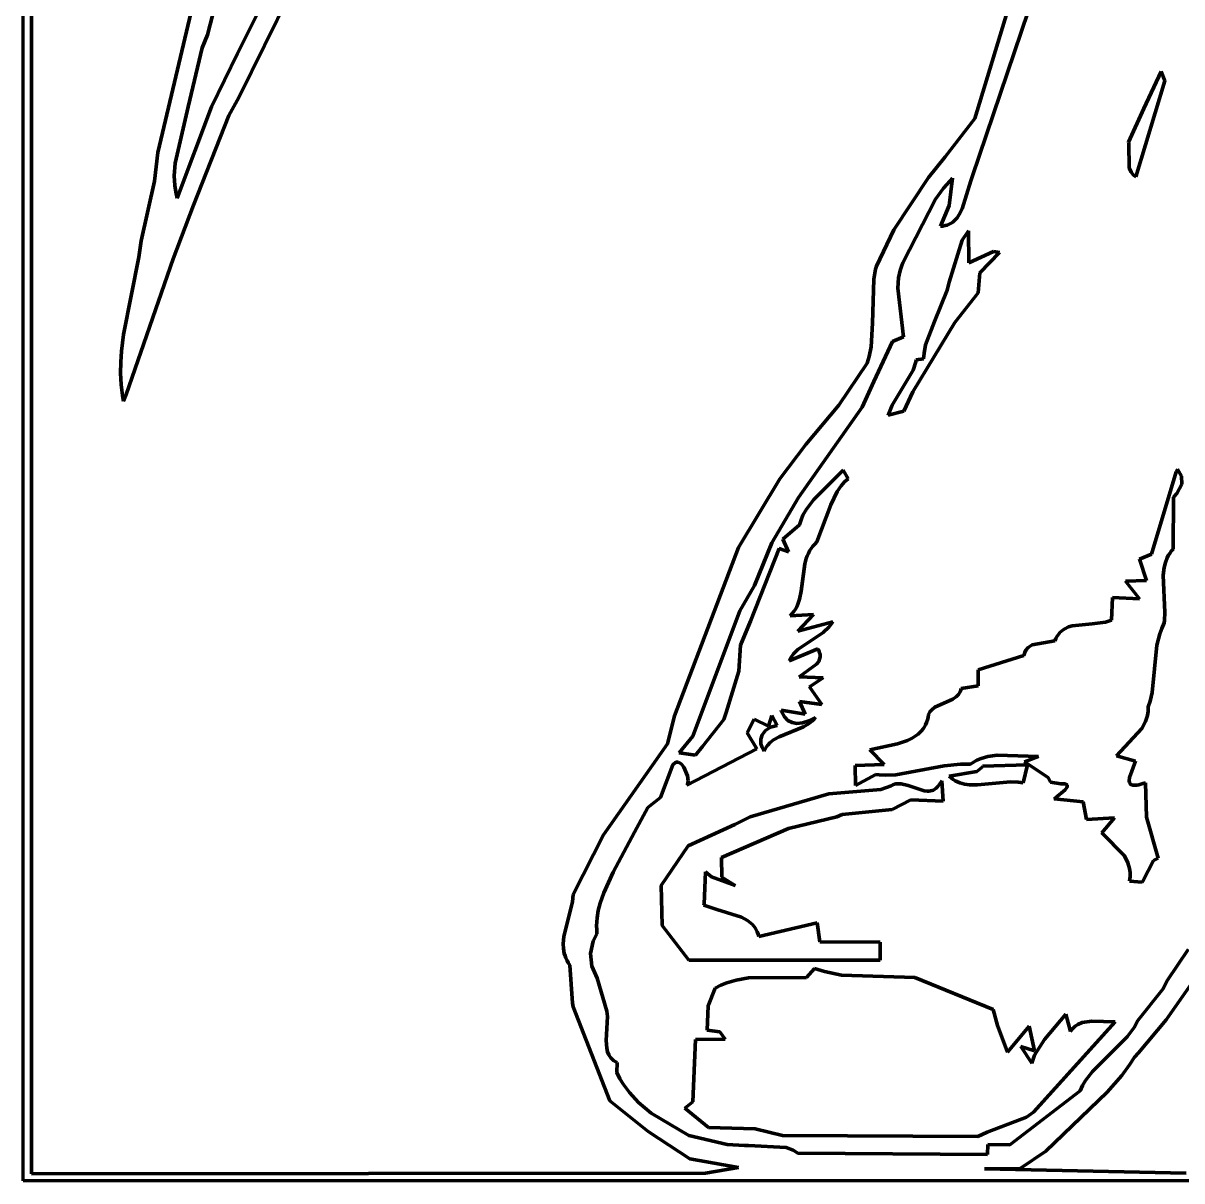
# Model space of a CAD drawing. Header units: millimetres. Extents: x 0 to 7.9, y 0 to 11.
# Drawn here: x 0 to 2.076, y 0 to 2.075 of the extents above; entities that cross this region are included whole.
import ezdxf

# ---------------------------------------------------------------- set-up
doc = ezdxf.new("R2010")
doc.units = ezdxf.units.MM
doc.layers.add('color#020202ff', color=7, linetype='CONTINUOUS', lineweight=100)
doc.layers.add('color#ffffffff', color=7, linetype='CONTINUOUS', lineweight=100)

msp = doc.modelspace()

# ---------------------------------------------------------------- linework, layer by layer
at = {"layer": 'color#020202ff'}
for p, q in [((0, 0), (0, 11.0278)), ((0.0134, 11.0278), (0.0151, 0.0128)), ((0.3843, 2.0208), (0.4943, 2.2437)), ((0.3708, 2.2148), (0.3303, 2.0543)), ((0.241, 1.8436), (0.319, 2.1705)), ((0.5015, 2.1757), (0.3863, 1.9422)), ((1.7049, 1.9042), (1.7762, 2.1386)), ((1.8015, 2.0979), (1.7004, 1.7996)), ((0.3303, 2.0543), (0.3205, 2.0313)), ((0.3205, 2.0313), (0.2954, 1.9255)), ((0.3372, 1.9251), (0.3843, 2.0208)), ((2.0081, 1.9226), (2.0389, 1.9886)), ((2.0389, 1.9886), (2.0454, 1.9719)), ((2.0454, 1.9719), (1.9936, 1.8001)), ((0.3863, 1.9422), (0.3682, 1.91)), ((0.2954, 1.9255), (0.2723, 1.8243)), ((0.2761, 1.7618), (0.3372, 1.9251)), ((0.3682, 1.91), (0.3052, 1.7489)), ((1.9806, 1.8619), (2.0081, 1.9226)), ((1.6521, 1.8358), (1.7049, 1.9042)), ((1.9808, 1.8598), (1.9806, 1.8619)), ((1.9815, 1.8161), (1.9808, 1.8598)), ((0.2351, 1.792), (0.241, 1.8436)), ((1.622, 1.7984), (1.6521, 1.8358)), ((0.2723, 1.8243), (0.2708, 1.8016)), ((1.9851, 1.8082), (1.9815, 1.8161)), ((1.9896, 1.8031), (1.9851, 1.8082)), ((0.2112, 1.6854), (0.2351, 1.792)), ((0.2708, 1.8016), (0.2717, 1.7845)), ((1.56, 1.7049), (1.622, 1.7984)), ((1.6609, 1.7929), (1.6487, 1.7793)), ((1.6591, 1.7486), (1.6653, 1.7973)), ((1.6653, 1.7973), (1.6609, 1.7929)), ((1.6977, 1.7929), (1.6824, 1.7426)), ((1.7004, 1.7996), (1.6977, 1.7929)), ((1.9936, 1.8001), (1.9896, 1.8031)), ((0.2717, 1.7845), (0.2734, 1.7732)), ((0.2734, 1.7732), (0.2761, 1.7618)), ((1.6487, 1.7793), (1.6344, 1.7597)), ((0.3052, 1.7489), (0.2685, 1.6528)), ((1.6344, 1.7597), (1.5763, 1.6454)), ((1.6435, 1.7114), (1.6591, 1.7486)), ((1.6732, 1.7261), (1.6683, 1.7208)), ((1.6773, 1.7322), (1.6732, 1.7261)), ((1.6824, 1.7426), (1.6773, 1.7322)), ((1.5287, 1.6399), (1.56, 1.7049)), ((1.6479, 1.7117), (1.6435, 1.7114)), ((1.652, 1.7124), (1.6479, 1.7117)), ((1.6558, 1.7135), (1.652, 1.7124)), ((1.6593, 1.7149), (1.6558, 1.7135)), ((1.6625, 1.7166), (1.6593, 1.7149)), ((1.6655, 1.7186), (1.6625, 1.7166)), ((1.6683, 1.7208), (1.6655, 1.7186)), ((1.6822, 1.6862), (1.6939, 1.7033)), ((1.6939, 1.7033), (1.6946, 1.6459)), ((0.207, 1.6558), (0.2112, 1.6854)), ((1.6591, 1.6113), (1.6822, 1.6862)), ((1.6946, 1.6459), (1.7384, 1.6658)), ((1.7491, 1.6643), (1.7138, 1.628)), ((1.7384, 1.6658), (1.7491, 1.6643)), ((0.1799, 1.5171), (0.207, 1.6558)), ((0.2685, 1.6528), (0.1845, 1.4097)), ((1.5744, 1.641), (1.5713, 1.6321)), ((1.5763, 1.6454), (1.5744, 1.641)), ((1.5239, 1.6162), (1.5272, 1.6341)), ((1.5272, 1.6341), (1.5287, 1.6399)), ((1.5713, 1.6321), (1.5683, 1.6186)), ((1.7138, 1.628), (1.7109, 1.5922)), ((1.5219, 1.5375), (1.5239, 1.6162)), ((1.5683, 1.6186), (1.5669, 1.6004)), ((1.5669, 1.6004), (1.5774, 1.5131)), ((1.6558, 1.5965), (1.6591, 1.6113)), ((1.6328, 1.5406), (1.6558, 1.5965)), ((1.7109, 1.5922), (1.669, 1.5389)), ((1.5193, 1.4954), (1.5219, 1.5375)), ((1.669, 1.5389), (1.5943, 1.4143)), ((1.617, 1.4984), (1.6328, 1.5406)), ((0.1762, 1.4873), (0.1799, 1.5171)), ((1.5158, 1.4776), (1.5193, 1.4954)), ((1.5576, 1.5047), (1.5241, 1.4327)), ((1.5774, 1.5131), (1.5576, 1.5047)), ((1.6142, 1.4836), (1.617, 1.4984)), ((0.1748, 1.4674), (0.1762, 1.4873)), ((1.5123, 1.4658), (1.5158, 1.4776)), ((1.6134, 1.4734), (1.6142, 1.4836)), ((0.1745, 1.4476), (0.1748, 1.4674)), ((1.4613, 1.3907), (1.5123, 1.4658)), ((1.5569, 1.3906), (1.5944, 1.4535)), ((1.5944, 1.4535), (1.5992, 1.468)), ((1.5992, 1.468), (1.5999, 1.4718)), ((1.5999, 1.4718), (1.6134, 1.4734)), ((0.1748, 1.4376), (0.1745, 1.4476)), ((0.1755, 1.4277), (0.1748, 1.4376)), ((1.5241, 1.4327), (1.503, 1.3872)), ((0.1765, 1.4177), (0.1755, 1.4277)), ((0.1779, 1.4078), (0.1765, 1.4177)), ((1.5943, 1.4143), (1.578, 1.38)), ((0.1796, 1.3978), (0.1779, 1.4078)), ((0.1845, 1.4097), (0.1796, 1.3978)), ((1.503, 1.3872), (1.389, 1.2249)), ((1.4026, 1.32), (1.4613, 1.3907)), ((1.5498, 1.3725), (1.5569, 1.3906)), ((1.578, 1.38), (1.5498, 1.3725)), ((1.3558, 1.2582), (1.4026, 1.32)), ((1.4169, 1.2212), (1.4695, 1.2741)), ((1.4695, 1.2741), (1.478, 1.2587)), ((2.0217, 1.1235), (2.0661, 1.271)), ((2.0661, 1.271), (2.0685, 1.276)), ((2.0685, 1.276), (2.0752, 1.2631)), ((1.2814, 1.1351), (1.3558, 1.2582)), ((1.4656, 1.2462), (1.4583, 1.2355)), ((1.4714, 1.2528), (1.4656, 1.2462)), ((1.478, 1.2587), (1.4714, 1.2528)), ((2.0758, 1.2488), (2.0672, 1.232)), ((2.0752, 1.2631), (2.0758, 1.2488)), ((1.389, 1.2249), (1.3416, 1.1437)), ((1.4583, 1.2355), (1.4472, 1.2118)), ((2.0611, 1.2256), (2.0602, 1.1324)), ((2.0672, 1.232), (2.0611, 1.2256)), ((1.397, 1.1931), (1.4034, 1.2043)), ((1.4034, 1.2043), (1.4169, 1.2212)), ((1.4472, 1.2118), (1.4223, 1.1453)), ((1.3912, 1.1763), (1.3937, 1.185)), ((1.3937, 1.185), (1.397, 1.1931)), ((1.3613, 1.1505), (1.3912, 1.1763)), ((1.3416, 1.1437), (1.3106, 1.0675)), ((1.3714, 1.1278), (1.3613, 1.1505)), ((1.4223, 1.1453), (1.4183, 1.1415)), ((1.167, 0.8337), (1.2814, 1.1351)), ((1.3032, 1.0034), (1.3547, 1.1337)), ((1.3547, 1.1337), (1.3714, 1.1278)), ((1.4068, 1.1247), (1.4048, 1.1202)), ((1.4091, 1.1291), (1.4068, 1.1247)), ((1.4118, 1.1334), (1.4091, 1.1291)), ((1.4148, 1.1375), (1.4118, 1.1334)), ((1.4183, 1.1415), (1.4148, 1.1375)), ((2, 1.1143), (2.0217, 1.1235)), ((2.0543, 1.1248), (2.0518, 1.1209)), ((2.057, 1.1287), (2.0543, 1.1248)), ((2.0602, 1.1324), (2.057, 1.1287)), ((1.4006, 1.1062), (1.3942, 1.057)), ((1.4032, 1.1156), (1.4006, 1.1062)), ((1.4048, 1.1202), (1.4032, 1.1156)), ((2.0127, 1.0765), (2, 1.1143)), ((2.0465, 1.1083), (2.0443, 1.0996)), ((2.0498, 1.1168), (2.0465, 1.1083)), ((2.0518, 1.1209), (2.0498, 1.1168)), ((2.0443, 1.0996), (2.0427, 1.0858)), ((2.0427, 1.0858), (2.0458, 1.0186)), ((1.3106, 1.0675), (1.2843, 1.0218)), ((1.9752, 1.0753), (2.0127, 1.0765)), ((2.0003, 1.0436), (1.9752, 1.0753)), ((1.3912, 1.0427), (1.388, 1.0336)), ((1.3942, 1.057), (1.3912, 1.0427)), ((1.9501, 1.0053), (1.9515, 1.0455)), ((1.9515, 1.0455), (2.0003, 1.0436)), ((1.2843, 1.0218), (1.2, 0.7969)), ((1.3809, 1.0208), (1.3778, 1.0169)), ((1.3836, 1.025), (1.3809, 1.0208)), ((1.386, 1.0292), (1.3836, 1.025)), ((1.388, 1.0336), (1.386, 1.0292)), ((2.0458, 1.0186), (2.045, 1.0046)), ((1.285, 0.9603), (1.3032, 1.0034)), ((1.3778, 1.0169), (1.3742, 1.013)), ((1.3742, 1.013), (1.4162, 1.0155)), ((1.4162, 1.0155), (1.3882, 0.9855)), ((1.3882, 0.9855), (1.4504, 1.0021)), ((1.4484, 0.9988), (1.4439, 0.9929)), ((1.4504, 1.0021), (1.4484, 0.9988)), ((1.8798, 0.995), (1.9154, 0.9984)), ((1.9154, 0.9984), (1.9392, 1.0014)), ((1.9392, 1.0014), (1.9465, 1.0038)), ((1.9465, 1.0038), (1.9501, 1.0053)), ((2.0445, 1.0001), (2.0399, 0.9904)), ((2.045, 1.0046), (2.0445, 1.0001)), ((1.4333, 0.983), (1.3877, 0.9527)), ((1.4439, 0.9929), (1.4333, 0.983)), ((1.8505, 0.9724), (1.8526, 0.9762)), ((1.8526, 0.9762), (1.8549, 0.9797)), ((1.8549, 0.9797), (1.8575, 0.9827)), ((1.8575, 0.9827), (1.8602, 0.9854)), ((1.8602, 0.9854), (1.8631, 0.9877)), ((1.8631, 0.9877), (1.8661, 0.9897)), ((1.8661, 0.9897), (1.8727, 0.9929)), ((1.8727, 0.9929), (1.8798, 0.995)), ((2.0363, 0.9804), (2.0314, 0.96)), ((2.0399, 0.9904), (2.0363, 0.9804)), ((1.2821, 0.9137), (1.285, 0.9603)), ((1.7967, 0.9512), (1.8009, 0.9563)), ((1.8009, 0.9563), (1.8079, 0.9611)), ((1.8079, 0.9611), (1.8486, 0.9681)), ((1.8486, 0.9681), (1.8505, 0.9724)), ((2.0314, 0.96), (2.0227, 0.8754)), ((1.3722, 0.9322), (1.4241, 0.9538)), ((1.3758, 0.939), (1.3722, 0.9322)), ((1.3801, 0.9449), (1.3758, 0.939)), ((1.3877, 0.9527), (1.3801, 0.9449)), ((1.4241, 0.9538), (1.4255, 0.9511)), ((1.4271, 0.935), (1.4254, 0.9312)), ((1.4255, 0.9511), (1.4265, 0.9485)), ((1.4265, 0.9485), (1.4278, 0.9436)), ((1.4279, 0.9391), (1.4271, 0.935)), ((1.4278, 0.9436), (1.4279, 0.9391)), ((1.7108, 0.9162), (1.7928, 0.9417)), ((1.7928, 0.9417), (1.7945, 0.9469)), ((1.7945, 0.9469), (1.7967, 0.9512)), ((1.2596, 0.8398), (1.2821, 0.9137)), ((1.4215, 0.9261), (1.3904, 0.9035)), ((1.4254, 0.9312), (1.4215, 0.9261)), ((1.7113, 0.8875), (1.7108, 0.9162)), ((1.3904, 0.9035), (1.4333, 0.9015)), ((1.4333, 0.9015), (1.4088, 0.8853)), ((1.4088, 0.8853), (1.4307, 0.8542)), ((1.6721, 0.8681), (1.6757, 0.8721)), ((1.6757, 0.8721), (1.6787, 0.8768)), ((1.6787, 0.8768), (1.6799, 0.8796)), ((1.6799, 0.8796), (1.6809, 0.8825)), ((1.6809, 0.8825), (1.7113, 0.8875)), ((2.0227, 0.8754), (2.0192, 0.8598)), ((1.4307, 0.8542), (1.3908, 0.8591)), ((1.3908, 0.8591), (1.4013, 0.8367)), ((1.6337, 0.849), (1.6656, 0.8634)), ((1.6656, 0.8634), (1.6721, 0.8681)), ((2.0192, 0.8598), (2.0159, 0.8497)), ((1.1543, 0.7835), (1.167, 0.8337)), ((1.2553, 0.8272), (1.2596, 0.8398)), ((1.3416, 0.8342), (1.3357, 0.8149)), ((1.3508, 0.8163), (1.3416, 0.8342)), ((1.4013, 0.8367), (1.3579, 0.8439)), ((1.3579, 0.8439), (1.359, 0.8412)), ((1.359, 0.8412), (1.364, 0.8321)), ((1.364, 0.8321), (1.3703, 0.8255)), ((1.4074, 0.8245), (1.4197, 0.8305)), ((1.4197, 0.8305), (1.4171, 0.8275)), ((1.6203, 0.8262), (1.6214, 0.8309)), ((1.6214, 0.8309), (1.6221, 0.8359)), ((1.6221, 0.8359), (1.6246, 0.8406)), ((1.6246, 0.8406), (1.6278, 0.8444)), ((1.6278, 0.8444), (1.6337, 0.849)), ((2.0143, 0.8342), (2.0111, 0.8236)), ((2.0155, 0.8417), (2.0143, 0.8342)), ((2.0159, 0.8497), (2.0155, 0.8417)), ((1.2169, 0.7785), (1.2553, 0.8272)), ((1.31, 0.8278), (1.2975, 0.803)), ((1.3357, 0.8149), (1.31, 0.8278)), ((1.3299, 0.8073), (1.339, 0.8132)), ((1.339, 0.8132), (1.3508, 0.8163)), ((1.3983, 0.8139), (1.3543, 0.7961)), ((1.3703, 0.8255), (1.3778, 0.8215)), ((1.3778, 0.8215), (1.3864, 0.82)), ((1.3864, 0.82), (1.3963, 0.821)), ((1.3963, 0.821), (1.4074, 0.8245)), ((1.4084, 0.8198), (1.3983, 0.8139)), ((1.4144, 0.8247), (1.4084, 0.8198)), ((1.4171, 0.8275), (1.4144, 0.8247)), ((1.6097, 0.8069), (1.6124, 0.8102)), ((1.6124, 0.8102), (1.6149, 0.8138)), ((1.6149, 0.8138), (1.617, 0.8177)), ((1.617, 0.8177), (1.6188, 0.8218)), ((1.6188, 0.8218), (1.6203, 0.8262)), ((2.0045, 0.8108), (1.959, 0.7619)), ((2.0111, 0.8236), (2.0045, 0.8108)), ((1.2, 0.7969), (1.1754, 0.767)), ((1.2975, 0.803), (1.3145, 0.7747)), ((1.3216, 0.7917), (1.3238, 0.7993)), ((1.3218, 0.7834), (1.3216, 0.7917)), ((1.3238, 0.7993), (1.3299, 0.8073)), ((1.3444, 0.7904), (1.3386, 0.7858)), ((1.3543, 0.7961), (1.3444, 0.7904)), ((1.5667, 0.7834), (1.5844, 0.7896)), ((1.5844, 0.7896), (1.5926, 0.7936)), ((1.5926, 0.7936), (1.6001, 0.7983)), ((1.6001, 0.7983), (1.6035, 0.8009)), ((1.6035, 0.8009), (1.6067, 0.8038)), ((1.6067, 0.8038), (1.6097, 0.8069)), ((1.0398, 0.6202), (1.1543, 0.7835)), ((1.3145, 0.7747), (1.1894, 0.7096)), ((1.2046, 0.7633), (1.2169, 0.7785)), ((1.3239, 0.7768), (1.3218, 0.7834)), ((1.3275, 0.7701), (1.3239, 0.7768)), ((1.3293, 0.7738), (1.3275, 0.7701)), ((1.3313, 0.7772), (1.3293, 0.7738)), ((1.3335, 0.7803), (1.3313, 0.7772)), ((1.3386, 0.7858), (1.3335, 0.7803)), ((1.5172, 0.7729), (1.5667, 0.7834)), ((1.5427, 0.7463), (1.5172, 0.7729)), ((1.1657, 0.7474), (1.1641, 0.7455)), ((1.1674, 0.7488), (1.1657, 0.7474)), ((1.169, 0.7497), (1.1674, 0.7488)), ((1.1706, 0.7503), (1.169, 0.7497)), ((1.1722, 0.7505), (1.1706, 0.7503)), ((1.1738, 0.7503), (1.1722, 0.7505)), ((1.1769, 0.749), (1.1738, 0.7503)), ((1.1754, 0.767), (1.2046, 0.7633)), ((1.1798, 0.7467), (1.1769, 0.749)), ((1.701, 0.7496), (1.6974, 0.7469)), ((1.7085, 0.754), (1.701, 0.7496)), ((1.7164, 0.7574), (1.7085, 0.754)), ((1.7285, 0.7608), (1.7164, 0.7574)), ((1.7454, 0.7629), (1.7285, 0.7608)), ((1.8194, 0.7607), (1.7454, 0.7629)), ((1.7944, 0.7511), (1.8194, 0.7607)), ((1.8368, 0.7229), (1.7944, 0.7511)), ((1.959, 0.7619), (1.9927, 0.7524)), ((1.9927, 0.7524), (1.9821, 0.7232)), ((1.1641, 0.7455), (1.1417, 0.6871)), ((1.1837, 0.7415), (1.1798, 0.7467)), ((1.1901, 0.7258), (1.1837, 0.7415)), ((1.4909, 0.7443), (1.5427, 0.7463)), ((1.4913, 0.7085), (1.4909, 0.7443)), ((1.5279, 0.7283), (1.4913, 0.7085)), ((1.5339, 0.7277), (1.5279, 0.7283)), ((1.5459, 0.7272), (1.5339, 0.7277)), ((1.5636, 0.728), (1.5459, 0.7272)), ((1.6501, 0.744), (1.5636, 0.728)), ((1.6794, 0.7472), (1.6501, 0.744)), ((1.6589, 0.7253), (1.7088, 0.734)), ((1.6974, 0.7469), (1.6794, 0.7472)), ((1.7088, 0.734), (1.7176, 0.7412)), ((1.7176, 0.7412), (1.7191, 0.7431)), ((1.7191, 0.7431), (1.7992, 0.7455)), ((1.7992, 0.7455), (1.792, 0.7136)), ((1.1894, 0.7096), (1.1901, 0.7106)), ((1.1912, 0.7171), (1.1901, 0.7258)), ((1.1901, 0.7106), (1.191, 0.7135)), ((1.191, 0.7135), (1.1912, 0.7171)), ((1.5366, 0.7017), (1.5551, 0.7084)), ((1.5551, 0.7084), (1.558, 0.7099)), ((1.558, 0.7099), (1.5609, 0.711)), ((1.5609, 0.711), (1.5638, 0.7117)), ((1.5638, 0.7117), (1.5669, 0.712)), ((1.5669, 0.712), (1.573, 0.7118)), ((1.573, 0.7118), (1.5857, 0.7088)), ((1.5857, 0.7088), (1.6141, 0.6992)), ((1.6359, 0.704), (1.6383, 0.7064)), ((1.6383, 0.7064), (1.6405, 0.7093)), ((1.6405, 0.7093), (1.6457, 0.7173)), ((1.6457, 0.7173), (1.6482, 0.6809)), ((1.6625, 0.7222), (1.6589, 0.7253)), ((1.6662, 0.7195), (1.6625, 0.7222)), ((1.6701, 0.7172), (1.6662, 0.7195)), ((1.6741, 0.7153), (1.6701, 0.7172)), ((1.6782, 0.7137), (1.6741, 0.7153)), ((1.6868, 0.7114), (1.6782, 0.7137)), ((1.6958, 0.7102), (1.6868, 0.7114)), ((1.7099, 0.71), (1.6958, 0.7102)), ((1.7688, 0.7153), (1.7099, 0.71)), ((1.7829, 0.7149), (1.7688, 0.7153)), ((1.792, 0.7136), (1.7829, 0.7149)), ((1.8405, 0.7146), (1.8368, 0.7229)), ((1.8592, 0.7119), (1.8405, 0.7146)), ((1.862, 0.7119), (1.8592, 0.7119)), ((1.8644, 0.7119), (1.862, 0.7119)), ((1.8663, 0.7116), (1.8644, 0.7119)), ((1.8679, 0.7112), (1.8663, 0.7116)), ((1.8691, 0.7106), (1.8679, 0.7112)), ((1.8699, 0.7099), (1.8691, 0.7106)), ((1.8698, 0.7049), (1.8707, 0.7072)), ((1.8705, 0.7091), (1.8699, 0.7099)), ((1.8707, 0.7072), (1.8705, 0.7091)), ((1.9821, 0.7232), (1.9816, 0.7172)), ((1.9816, 0.7172), (1.9822, 0.714)), ((1.9822, 0.714), (1.9828, 0.7126)), ((1.9828, 0.7126), (1.9837, 0.7115)), ((1.9837, 0.7115), (1.9849, 0.7105)), ((1.9849, 0.7105), (1.9864, 0.7098)), ((1.9864, 0.7098), (1.9882, 0.7093)), ((1.9882, 0.7093), (1.9903, 0.7091)), ((1.9903, 0.7091), (1.9927, 0.7091)), ((1.9927, 0.7091), (1.9955, 0.7094)), ((1.9955, 0.7094), (1.9987, 0.71)), ((1.9987, 0.71), (2.0023, 0.7109)), ((2.0023, 0.7109), (2.0063, 0.7121)), ((2.0063, 0.7121), (2.0107, 0.7137)), ((2.0107, 0.7137), (2.0125, 0.6517)), ((1.1417, 0.6871), (1.1193, 0.6693)), ((1.3025, 0.6528), (1.4436, 0.6936)), ((1.4436, 0.6936), (1.5366, 0.7017)), ((1.6141, 0.6992), (1.62, 0.6985)), ((1.62, 0.6985), (1.6229, 0.6985)), ((1.6229, 0.6985), (1.6257, 0.6989)), ((1.6257, 0.6989), (1.6284, 0.6995)), ((1.6284, 0.6995), (1.631, 0.7006)), ((1.631, 0.7006), (1.6335, 0.7021)), ((1.6335, 0.7021), (1.6359, 0.704)), ((1.8471, 0.6849), (1.8499, 0.6867)), ((1.8499, 0.6867), (1.8671, 0.7011)), ((1.8671, 0.7011), (1.8698, 0.7049)), ((1.1193, 0.6693), (1.0956, 0.6248)), ((1.5569, 0.6654), (1.4675, 0.6567)), ((1.5902, 0.6832), (1.5569, 0.6654)), ((1.6482, 0.6809), (1.5902, 0.6832)), ((1.8992, 0.6794), (1.8471, 0.6849)), ((1.9054, 0.6479), (1.8992, 0.6794)), ((1.275, 0.6389), (1.3025, 0.6528)), ((1.4578, 0.6525), (1.3712, 0.6316)), ((1.4675, 0.6567), (1.4578, 0.6525)), ((1.9552, 0.6506), (1.9054, 0.6479)), ((1.9325, 0.6237), (1.9552, 0.6506)), ((2.0125, 0.6517), (2.0339, 0.5783)), ((1.0956, 0.6248), (1.0573, 0.5531)), ((1.1915, 0.6008), (1.275, 0.6389)), ((1.3712, 0.6316), (1.2514, 0.5796)), ((1.973, 0.5824), (1.9325, 0.6237)), ((0.9856, 0.5135), (1.0398, 0.6202)), ((1.1433, 0.5292), (1.1915, 0.6008)), ((1.9794, 0.5701), (1.973, 0.5824)), ((1.2514, 0.5796), (1.2517, 0.5444)), ((1.9824, 0.56), (1.9794, 0.5701)), ((2.0252, 0.5742), (2.0059, 0.5371)), ((2.0339, 0.5783), (2.0252, 0.5742)), ((1.0573, 0.5531), (1.0401, 0.5166)), ((1.2223, 0.5542), (1.2199, 0.4959)), ((1.2332, 0.5447), (1.2223, 0.5542)), ((1.2755, 0.5292), (1.2332, 0.5447)), ((1.2517, 0.5444), (1.2755, 0.5292)), ((1.9821, 0.5373), (1.9832, 0.5453)), ((1.9833, 0.5529), (1.9824, 0.56)), ((1.9832, 0.5453), (1.9833, 0.5529)), ((1.1448, 0.4579), (1.1433, 0.5292)), ((2.0051, 0.5354), (1.9821, 0.5373)), ((2.0059, 0.5371), (2.0051, 0.5354)), ((0.9688, 0.4381), (0.984, 0.5003)), ((0.984, 0.5003), (0.9856, 0.5135)), ((1.0401, 0.5166), (1.0337, 0.4976)), ((1.0305, 0.4846), (1.0284, 0.4712)), ((1.0337, 0.4976), (1.0305, 0.4846)), ((1.2199, 0.4959), (1.2198, 0.4943)), ((1.2198, 0.4943), (1.2427, 0.4862)), ((1.2427, 0.4862), (1.2873, 0.4724)), ((1.0278, 0.4643), (1.0275, 0.4574)), ((1.0275, 0.4574), (1.0276, 0.4503)), ((1.0284, 0.4712), (1.0278, 0.4643)), ((1.1929, 0.3956), (1.1448, 0.4579)), ((1.2873, 0.4724), (1.2977, 0.4667)), ((1.2977, 0.4667), (1.3039, 0.462)), ((1.3039, 0.462), (1.3066, 0.4594)), ((1.3066, 0.4594), (1.3092, 0.4565)), ((1.3179, 0.4379), (1.4225, 0.4625)), ((1.4225, 0.4625), (1.4276, 0.4282)), ((0.9677, 0.4249), (0.9688, 0.4381)), ((1.028, 0.4431), (1.0211, 0.4295)), ((1.0276, 0.4503), (1.028, 0.4431)), ((1.3092, 0.4565), (1.3115, 0.4533)), ((1.3115, 0.4533), (1.3135, 0.4499)), ((1.3135, 0.4499), (1.3153, 0.4462)), ((1.3153, 0.4462), (1.3168, 0.4422)), ((1.3168, 0.4422), (1.3179, 0.4379)), ((0.9681, 0.4163), (0.9677, 0.4249)), ((0.9696, 0.4077), (0.9681, 0.4163)), ((1.0211, 0.4295), (1.0162, 0.4074)), ((1.4276, 0.4282), (1.5355, 0.4278)), ((1.5355, 0.4278), (1.5356, 0.3953)), ((0.9709, 0.4034), (0.9696, 0.4077)), ((0.9724, 0.3992), (0.9709, 0.4034)), ((0.9744, 0.395), (0.9724, 0.3992)), ((0.9767, 0.3908), (0.9744, 0.395)), ((1.0162, 0.4074), (1.0187, 0.3851)), ((1.5356, 0.3953), (1.1929, 0.3956)), ((2.0501, 0.3596), (2.0875, 0.4145)), ((0.9795, 0.3866), (0.9767, 0.3908)), ((0.984, 0.3184), (0.9795, 0.3866)), ((1.0187, 0.3851), (1.0283, 0.3631)), ((1.4033, 0.3647), (1.4179, 0.3809)), ((1.4179, 0.3809), (1.4359, 0.3752)), ((1.4359, 0.3752), (1.4664, 0.3689)), ((1.0283, 0.3631), (1.0455, 0.3044)), ((1.2503, 0.3508), (1.261, 0.3552)), ((1.261, 0.3552), (1.2774, 0.36)), ((1.2774, 0.36), (1.2998, 0.3638)), ((1.2998, 0.3638), (1.4033, 0.3647)), ((1.4664, 0.3689), (1.5974, 0.3643)), ((1.5974, 0.3643), (1.7377, 0.307)), ((2.0421, 0.3434), (2.0501, 0.3596)), ((2.0982, 0.3601), (2.0477, 0.2886)), ((1.2272, 0.3138), (1.2398, 0.3455)), ((1.2398, 0.3455), (1.2503, 0.3508)), ((1.9974, 0.2874), (2.0421, 0.3434)), ((0.9855, 0.312), (0.984, 0.3184)), ((1.0509, 0.1436), (0.9855, 0.312)), ((1.2256, 0.2702), (1.2272, 0.3138)), ((1.0469, 0.2947), (1.0447, 0.2515)), ((1.0455, 0.3044), (1.0469, 0.2947)), ((1.7377, 0.307), (1.7457, 0.2784)), ((1.8297, 0.2532), (1.8682, 0.2987)), ((1.8682, 0.2987), (1.8766, 0.2676)), ((1.248, 0.2669), (1.2256, 0.2702)), ((1.7457, 0.2784), (1.7637, 0.2309)), ((1.7637, 0.2309), (1.8025, 0.2771)), ((1.8025, 0.2771), (1.812, 0.2332)), ((1.9567, 0.2849), (1.8102, 0.123)), ((1.8766, 0.2676), (1.8806, 0.2729)), ((1.8806, 0.2729), (1.885, 0.2772)), ((1.885, 0.2772), (1.8899, 0.2804)), ((1.8899, 0.2804), (1.8977, 0.2837)), ((1.8977, 0.2837), (1.9148, 0.286)), ((1.9148, 0.286), (1.9567, 0.2849)), ((1.9781, 0.2582), (1.9906, 0.2746)), ((1.9906, 0.2746), (1.9974, 0.2874)), ((2.0477, 0.2886), (1.9986, 0.2296)), ((1.0447, 0.2515), (1.0455, 0.2378)), ((1.2, 0.1417), (1.2046, 0.2531)), ((1.2046, 0.2531), (1.2578, 0.2537)), ((1.2578, 0.2537), (1.248, 0.2669)), ((1.812, 0.2252), (1.8297, 0.2532)), ((1.868, 0.2605), (1.868, 0.2605)), ((1.9158, 0.1962), (1.9781, 0.2582)), ((1.0455, 0.2378), (1.047, 0.2314)), ((1.047, 0.2314), (1.0494, 0.2256)), ((1.812, 0.2332), (1.7874, 0.2407)), ((1.7874, 0.2407), (1.8072, 0.2111)), ((1.9986, 0.2296), (1.9912, 0.2215)), ((1.0494, 0.2256), (1.0511, 0.2229)), ((1.0511, 0.2229), (1.053, 0.2203)), ((1.053, 0.2203), (1.0553, 0.2179)), ((1.0553, 0.2179), (1.0579, 0.2157)), ((1.0579, 0.2157), (1.0608, 0.2137)), ((1.0608, 0.2137), (1.0642, 0.2119)), ((1.0642, 0.2119), (1.0634, 0.1942)), ((1.8072, 0.2111), (1.812, 0.2252)), ((1.9825, 0.208), (1.9683, 0.1887)), ((1.9912, 0.2215), (1.9825, 0.208)), ((1.0634, 0.1942), (1.0692, 0.1831)), ((1.9035, 0.1797), (1.9158, 0.1962)), ((1.9683, 0.1887), (1.942, 0.1589)), ((1.0692, 0.1831), (1.0756, 0.1727)), ((1.0756, 0.1727), (1.0864, 0.1582)), ((1.8938, 0.1611), (1.8983, 0.1707)), ((1.8983, 0.1707), (1.9035, 0.1797)), ((1.0864, 0.1582), (1.1026, 0.1407)), ((1.7681, 0.0643), (1.8938, 0.1611)), ((1.942, 0.1589), (1.8324, 0.0533)), ((1.1197, 0.0886), (1.0509, 0.1436)), ((1.1026, 0.1407), (1.1254, 0.1215)), ((1.1854, 0.1304), (1.2, 0.1417)), ((1.2282, 0.0955), (1.1854, 0.1304)), ((1.1254, 0.1215), (1.1928, 0.0815)), ((1.7979, 0.1141), (1.7273, 0.0875)), ((1.8102, 0.123), (1.7979, 0.1141)), ((1.1946, 0.0394), (1.1197, 0.0886)), ((1.3113, 0.093), (1.2282, 0.0955)), ((1.3606, 0.081), (1.3113, 0.093)), ((1.7273, 0.0875), (1.7103, 0.0793)), ((1.1928, 0.0815), (1.2611, 0.065)), ((1.2611, 0.065), (1.2927, 0.0636)), ((1.2927, 0.0636), (1.2994, 0.0632)), ((1.2994, 0.0632), (1.3669, 0.0598)), ((1.7103, 0.0793), (1.3606, 0.081)), ((1.7281, 0.0475), (1.7284, 0.065)), ((1.7284, 0.065), (1.7681, 0.0643)), ((1.3669, 0.0598), (1.3794, 0.055)), ((1.3794, 0.055), (1.3882, 0.0496)), ((1.3882, 0.0496), (1.7281, 0.0475)), ((1.8324, 0.0533), (1.7865, 0.0224)), ((1.2816, 0.0237), (1.1946, 0.0394)), ((1.2225, 0.014), (1.2816, 0.0237)), ((1.7865, 0.0224), (1.7225, 0.0214)), ((1.7225, 0.0214), (2.0839, 0.0139)), ((7.875, 0), (0, 0)), ((0.0151, 0.0128), (1.2225, 0.014))]:
    msp.add_line(p, q, dxfattribs=at)
at = {"layer": 'color#ffffffff'}
for p, q in [((0.0151, 0.0128), (0.0134, 11.0278)), ((0.4943, 2.2437), (0.3843, 2.0208)), ((0.3303, 2.0543), (0.3708, 2.2148)), ((0.319, 2.1705), (0.241, 1.8436)), ((0.3863, 1.9422), (0.5015, 2.1757)), ((1.7762, 2.1386), (1.7049, 1.9042)), ((1.7004, 1.7996), (1.8015, 2.0979)), ((0.3205, 2.0313), (0.3303, 2.0543)), ((0.2954, 1.9255), (0.3205, 2.0313)), ((0.3843, 2.0208), (0.3372, 1.9251)), ((2.0389, 1.9886), (2.0081, 1.9226)), ((2.0454, 1.9719), (2.0389, 1.9886)), ((1.9936, 1.8001), (2.0454, 1.9719)), ((0.3682, 1.91), (0.3863, 1.9422)), ((0.2723, 1.8243), (0.2954, 1.9255)), ((0.3372, 1.9251), (0.2761, 1.7618)), ((0.3052, 1.7489), (0.3682, 1.91)), ((2.0081, 1.9226), (1.9806, 1.8619)), ((1.7049, 1.9042), (1.6521, 1.8358)), ((1.9806, 1.8619), (1.9808, 1.8598)), ((1.9808, 1.8598), (1.9815, 1.8161)), ((0.241, 1.8436), (0.2351, 1.792)), ((1.6521, 1.8358), (1.622, 1.7984)), ((0.2708, 1.8016), (0.2723, 1.8243)), ((1.9815, 1.8161), (1.9851, 1.8082)), ((1.9851, 1.8082), (1.9896, 1.8031)), ((0.2351, 1.792), (0.2112, 1.6854)), ((0.2717, 1.7845), (0.2708, 1.8016)), ((1.622, 1.7984), (1.56, 1.7049)), ((1.6487, 1.7793), (1.6609, 1.7929)), ((1.6653, 1.7973), (1.6591, 1.7486)), ((1.6609, 1.7929), (1.6653, 1.7973)), ((1.6824, 1.7426), (1.6977, 1.7929)), ((1.6977, 1.7929), (1.7004, 1.7996)), ((1.9896, 1.8031), (1.9936, 1.8001)), ((0.2734, 1.7732), (0.2717, 1.7845)), ((0.2761, 1.7618), (0.2734, 1.7732)), ((1.6344, 1.7597), (1.6487, 1.7793)), ((0.2685, 1.6528), (0.3052, 1.7489)), ((1.5763, 1.6454), (1.6344, 1.7597)), ((1.6591, 1.7486), (1.6435, 1.7114)), ((1.6683, 1.7208), (1.6732, 1.7261)), ((1.6732, 1.7261), (1.6773, 1.7322)), ((1.6773, 1.7322), (1.6824, 1.7426)), ((1.56, 1.7049), (1.5287, 1.6399)), ((1.6435, 1.7114), (1.6479, 1.7117)), ((1.6479, 1.7117), (1.652, 1.7124)), ((1.652, 1.7124), (1.6558, 1.7135)), ((1.6558, 1.7135), (1.6593, 1.7149)), ((1.6593, 1.7149), (1.6625, 1.7166)), ((1.6625, 1.7166), (1.6655, 1.7186)), ((1.6655, 1.7186), (1.6683, 1.7208)), ((1.6939, 1.7033), (1.6822, 1.6862)), ((1.6946, 1.6459), (1.6939, 1.7033)), ((0.2112, 1.6854), (0.207, 1.6558)), ((1.6822, 1.6862), (1.6591, 1.6113)), ((1.7384, 1.6658), (1.6946, 1.6459)), ((1.7138, 1.628), (1.7491, 1.6643)), ((1.7491, 1.6643), (1.7384, 1.6658)), ((0.207, 1.6558), (0.1799, 1.5171)), ((0.1845, 1.4097), (0.2685, 1.6528)), ((1.5713, 1.6321), (1.5744, 1.641)), ((1.5744, 1.641), (1.5763, 1.6454)), ((1.5272, 1.6341), (1.5239, 1.6162)), ((1.5287, 1.6399), (1.5272, 1.6341)), ((1.5683, 1.6186), (1.5713, 1.6321)), ((1.7109, 1.5922), (1.7138, 1.628)), ((1.5239, 1.6162), (1.5219, 1.5375)), ((1.5669, 1.6004), (1.5683, 1.6186)), ((1.5774, 1.5131), (1.5669, 1.6004)), ((1.6591, 1.6113), (1.6558, 1.5965)), ((1.6558, 1.5965), (1.6328, 1.5406)), ((1.669, 1.5389), (1.7109, 1.5922)), ((1.5219, 1.5375), (1.5193, 1.4954)), ((1.5943, 1.4143), (1.669, 1.5389)), ((1.6328, 1.5406), (1.617, 1.4984)), ((0.1799, 1.5171), (0.1762, 1.4873)), ((1.5193, 1.4954), (1.5158, 1.4776)), ((1.5241, 1.4327), (1.5576, 1.5047)), ((1.5576, 1.5047), (1.5774, 1.5131)), ((1.617, 1.4984), (1.6142, 1.4836)), ((0.1762, 1.4873), (0.1748, 1.4674)), ((1.5158, 1.4776), (1.5123, 1.4658)), ((1.6142, 1.4836), (1.6134, 1.4734)), ((0.1748, 1.4674), (0.1745, 1.4476)), ((1.5123, 1.4658), (1.4613, 1.3907)), ((1.5944, 1.4535), (1.5569, 1.3906)), ((1.5992, 1.468), (1.5944, 1.4535)), ((1.5999, 1.4718), (1.5992, 1.468)), ((1.6134, 1.4734), (1.5999, 1.4718)), ((0.1745, 1.4476), (0.1748, 1.4376)), ((0.1748, 1.4376), (0.1755, 1.4277)), ((1.503, 1.3872), (1.5241, 1.4327)), ((0.1755, 1.4277), (0.1765, 1.4177)), ((0.1765, 1.4177), (0.1779, 1.4078)), ((1.578, 1.38), (1.5943, 1.4143)), ((0.1779, 1.4078), (0.1796, 1.3978)), ((0.1796, 1.3978), (0.1845, 1.4097)), ((1.389, 1.2249), (1.503, 1.3872)), ((1.4613, 1.3907), (1.4026, 1.32)), ((1.5569, 1.3906), (1.5498, 1.3725)), ((1.5498, 1.3725), (1.578, 1.38)), ((1.4026, 1.32), (1.3558, 1.2582)), ((1.4695, 1.2741), (1.4169, 1.2212)), ((1.478, 1.2587), (1.4695, 1.2741)), ((2.0661, 1.271), (2.0217, 1.1235)), ((2.0685, 1.276), (2.0661, 1.271)), ((2.0752, 1.2631), (2.0685, 1.276)), ((1.3558, 1.2582), (1.2814, 1.1351)), ((1.4583, 1.2355), (1.4656, 1.2462)), ((1.4656, 1.2462), (1.4714, 1.2528)), ((1.4714, 1.2528), (1.478, 1.2587)), ((2.0672, 1.232), (2.0758, 1.2488)), ((2.0758, 1.2488), (2.0752, 1.2631)), ((1.3416, 1.1437), (1.389, 1.2249)), ((1.4472, 1.2118), (1.4583, 1.2355)), ((2.0602, 1.1324), (2.0611, 1.2256)), ((2.0611, 1.2256), (2.0672, 1.232)), ((1.4034, 1.2043), (1.397, 1.1931)), ((1.4169, 1.2212), (1.4034, 1.2043)), ((1.4223, 1.1453), (1.4472, 1.2118)), ((1.3937, 1.185), (1.3912, 1.1763)), ((1.397, 1.1931), (1.3937, 1.185)), ((1.3912, 1.1763), (1.3613, 1.1505)), ((1.3106, 1.0675), (1.3416, 1.1437)), ((1.3613, 1.1505), (1.3714, 1.1278)), ((1.4183, 1.1415), (1.4223, 1.1453)), ((1.2814, 1.1351), (1.167, 0.8337)), ((1.3547, 1.1337), (1.3032, 1.0034)), ((1.3714, 1.1278), (1.3547, 1.1337)), ((1.4048, 1.1202), (1.4068, 1.1247)), ((1.4068, 1.1247), (1.4091, 1.1291)), ((1.4091, 1.1291), (1.4118, 1.1334)), ((1.4118, 1.1334), (1.4148, 1.1375)), ((1.4148, 1.1375), (1.4183, 1.1415)), ((2.0217, 1.1235), (2, 1.1143)), ((2.0518, 1.1209), (2.0543, 1.1248)), ((2.0543, 1.1248), (2.057, 1.1287)), ((2.057, 1.1287), (2.0602, 1.1324)), ((1.3942, 1.057), (1.4006, 1.1062)), ((1.4006, 1.1062), (1.4032, 1.1156)), ((1.4032, 1.1156), (1.4048, 1.1202)), ((2, 1.1143), (2.0127, 1.0765)), ((2.0443, 1.0996), (2.0465, 1.1083)), ((2.0465, 1.1083), (2.0498, 1.1168)), ((2.0498, 1.1168), (2.0518, 1.1209)), ((2.0427, 1.0858), (2.0443, 1.0996)), ((2.0458, 1.0186), (2.0427, 1.0858)), ((1.2843, 1.0218), (1.3106, 1.0675)), ((2.0127, 1.0765), (1.9752, 1.0753)), ((1.9752, 1.0753), (2.0003, 1.0436)), ((1.388, 1.0336), (1.3912, 1.0427)), ((1.3912, 1.0427), (1.3942, 1.057)), ((1.9515, 1.0455), (1.9501, 1.0053)), ((2.0003, 1.0436), (1.9515, 1.0455)), ((1.2, 0.7969), (1.2843, 1.0218)), ((1.3778, 1.0169), (1.3809, 1.0208)), ((1.3809, 1.0208), (1.3836, 1.025)), ((1.3836, 1.025), (1.386, 1.0292)), ((1.386, 1.0292), (1.388, 1.0336)), ((2.045, 1.0046), (2.0458, 1.0186)), ((1.3032, 1.0034), (1.285, 0.9603)), ((1.3742, 1.013), (1.3778, 1.0169)), ((1.4162, 1.0155), (1.3742, 1.013)), ((1.3882, 0.9855), (1.4162, 1.0155)), ((1.4504, 1.0021), (1.3882, 0.9855)), ((1.4439, 0.9929), (1.4484, 0.9988)), ((1.4484, 0.9988), (1.4504, 1.0021)), ((1.9154, 0.9984), (1.8798, 0.995)), ((1.9392, 1.0014), (1.9154, 0.9984)), ((1.9465, 1.0038), (1.9392, 1.0014)), ((1.9501, 1.0053), (1.9465, 1.0038)), ((2.0399, 0.9904), (2.0445, 1.0001)), ((2.0445, 1.0001), (2.045, 1.0046)), ((1.3877, 0.9527), (1.4333, 0.983)), ((1.4333, 0.983), (1.4439, 0.9929)), ((1.8526, 0.9762), (1.8505, 0.9724)), ((1.8549, 0.9797), (1.8526, 0.9762)), ((1.8575, 0.9827), (1.8549, 0.9797)), ((1.8602, 0.9854), (1.8575, 0.9827)), ((1.8631, 0.9877), (1.8602, 0.9854)), ((1.8661, 0.9897), (1.8631, 0.9877)), ((1.8727, 0.9929), (1.8661, 0.9897)), ((1.8798, 0.995), (1.8727, 0.9929)), ((2.0314, 0.96), (2.0363, 0.9804)), ((2.0363, 0.9804), (2.0399, 0.9904)), ((1.285, 0.9603), (1.2821, 0.9137)), ((1.8009, 0.9563), (1.7967, 0.9512)), ((1.8079, 0.9611), (1.8009, 0.9563)), ((1.8486, 0.9681), (1.8079, 0.9611)), ((1.8505, 0.9724), (1.8486, 0.9681)), ((2.0227, 0.8754), (2.0314, 0.96)), ((1.4241, 0.9538), (1.3722, 0.9322)), ((1.3722, 0.9322), (1.3758, 0.939)), ((1.3758, 0.939), (1.3801, 0.9449)), ((1.3801, 0.9449), (1.3877, 0.9527)), ((1.4255, 0.9511), (1.4241, 0.9538)), ((1.4254, 0.9312), (1.4271, 0.935)), ((1.4265, 0.9485), (1.4255, 0.9511)), ((1.4278, 0.9436), (1.4265, 0.9485)), ((1.4271, 0.935), (1.4279, 0.9391)), ((1.4279, 0.9391), (1.4278, 0.9436)), ((1.7928, 0.9417), (1.7108, 0.9162)), ((1.7945, 0.9469), (1.7928, 0.9417)), ((1.7967, 0.9512), (1.7945, 0.9469)), ((1.2821, 0.9137), (1.2596, 0.8398)), ((1.3904, 0.9035), (1.4215, 0.9261)), ((1.4215, 0.9261), (1.4254, 0.9312)), ((1.7108, 0.9162), (1.7113, 0.8875)), ((1.4333, 0.9015), (1.3904, 0.9035)), ((1.4088, 0.8853), (1.4333, 0.9015)), ((1.4307, 0.8542), (1.4088, 0.8853)), ((1.6757, 0.8721), (1.6721, 0.8681)), ((1.6787, 0.8768), (1.6757, 0.8721)), ((1.6799, 0.8796), (1.6787, 0.8768)), ((1.6809, 0.8825), (1.6799, 0.8796)), ((1.7113, 0.8875), (1.6809, 0.8825)), ((2.0192, 0.8598), (2.0227, 0.8754)), ((1.4013, 0.8367), (1.3908, 0.8591)), ((1.3908, 0.8591), (1.4307, 0.8542)), ((1.6656, 0.8634), (1.6337, 0.849)), ((1.6721, 0.8681), (1.6656, 0.8634)), ((2.0159, 0.8497), (2.0192, 0.8598)), ((1.167, 0.8337), (1.1543, 0.7835)), ((1.2596, 0.8398), (1.2553, 0.8272)), ((1.3357, 0.8149), (1.3416, 0.8342)), ((1.3416, 0.8342), (1.3508, 0.8163)), ((1.359, 0.8412), (1.3579, 0.8439)), ((1.3579, 0.8439), (1.4013, 0.8367)), ((1.364, 0.8321), (1.359, 0.8412)), ((1.3703, 0.8255), (1.364, 0.8321)), ((1.4197, 0.8305), (1.4074, 0.8245)), ((1.4171, 0.8275), (1.4197, 0.8305)), ((1.6214, 0.8309), (1.6203, 0.8262)), ((1.6221, 0.8359), (1.6214, 0.8309)), ((1.6246, 0.8406), (1.6221, 0.8359)), ((1.6278, 0.8444), (1.6246, 0.8406)), ((1.6337, 0.849), (1.6278, 0.8444)), ((2.0111, 0.8236), (2.0143, 0.8342)), ((2.0143, 0.8342), (2.0155, 0.8417)), ((2.0155, 0.8417), (2.0159, 0.8497)), ((1.2553, 0.8272), (1.2169, 0.7785)), ((1.2975, 0.803), (1.31, 0.8278)), ((1.31, 0.8278), (1.3357, 0.8149)), ((1.339, 0.8132), (1.3299, 0.8073)), ((1.3508, 0.8163), (1.339, 0.8132)), ((1.3543, 0.7961), (1.3983, 0.8139)), ((1.3778, 0.8215), (1.3703, 0.8255)), ((1.3864, 0.82), (1.3778, 0.8215)), ((1.3963, 0.821), (1.3864, 0.82)), ((1.4074, 0.8245), (1.3963, 0.821)), ((1.3983, 0.8139), (1.4084, 0.8198)), ((1.4084, 0.8198), (1.4144, 0.8247)), ((1.4144, 0.8247), (1.4171, 0.8275)), ((1.6124, 0.8102), (1.6097, 0.8069)), ((1.6149, 0.8138), (1.6124, 0.8102)), ((1.617, 0.8177), (1.6149, 0.8138)), ((1.6188, 0.8218), (1.617, 0.8177)), ((1.6203, 0.8262), (1.6188, 0.8218)), ((1.959, 0.7619), (2.0045, 0.8108)), ((2.0045, 0.8108), (2.0111, 0.8236)), ((1.1754, 0.767), (1.2, 0.7969)), ((1.3145, 0.7747), (1.2975, 0.803)), ((1.3238, 0.7993), (1.3216, 0.7917)), ((1.3216, 0.7917), (1.3218, 0.7834)), ((1.3299, 0.8073), (1.3238, 0.7993)), ((1.3386, 0.7858), (1.3444, 0.7904)), ((1.3444, 0.7904), (1.3543, 0.7961)), ((1.5844, 0.7896), (1.5667, 0.7834)), ((1.5926, 0.7936), (1.5844, 0.7896)), ((1.6001, 0.7983), (1.5926, 0.7936)), ((1.6035, 0.8009), (1.6001, 0.7983)), ((1.6067, 0.8038), (1.6035, 0.8009)), ((1.6097, 0.8069), (1.6067, 0.8038)), ((1.1543, 0.7835), (1.0398, 0.6202)), ((1.1894, 0.7096), (1.3145, 0.7747)), ((1.2169, 0.7785), (1.2046, 0.7633)), ((1.3218, 0.7834), (1.3239, 0.7768)), ((1.3239, 0.7768), (1.3275, 0.7701)), ((1.3275, 0.7701), (1.3293, 0.7738)), ((1.3293, 0.7738), (1.3313, 0.7772)), ((1.3313, 0.7772), (1.3335, 0.7803)), ((1.3335, 0.7803), (1.3386, 0.7858)), ((1.5667, 0.7834), (1.5172, 0.7729)), ((1.5172, 0.7729), (1.5427, 0.7463)), ((1.1641, 0.7455), (1.1657, 0.7474)), ((1.1657, 0.7474), (1.1674, 0.7488)), ((1.1674, 0.7488), (1.169, 0.7497)), ((1.169, 0.7497), (1.1706, 0.7503)), ((1.1706, 0.7503), (1.1722, 0.7505)), ((1.1722, 0.7505), (1.1738, 0.7503)), ((1.1738, 0.7503), (1.1769, 0.749)), ((1.2046, 0.7633), (1.1754, 0.767)), ((1.1769, 0.749), (1.1798, 0.7467)), ((1.6974, 0.7469), (1.701, 0.7496)), ((1.701, 0.7496), (1.7085, 0.754)), ((1.7085, 0.754), (1.7164, 0.7574)), ((1.7164, 0.7574), (1.7285, 0.7608)), ((1.7285, 0.7608), (1.7454, 0.7629)), ((1.7454, 0.7629), (1.8194, 0.7607)), ((1.8194, 0.7607), (1.7944, 0.7511)), ((1.7944, 0.7511), (1.8368, 0.7229)), ((1.9927, 0.7524), (1.959, 0.7619)), ((1.9821, 0.7232), (1.9927, 0.7524)), ((1.1417, 0.6871), (1.1641, 0.7455)), ((1.1798, 0.7467), (1.1837, 0.7415)), ((1.1837, 0.7415), (1.1901, 0.7258)), ((1.5427, 0.7463), (1.4909, 0.7443)), ((1.4909, 0.7443), (1.4913, 0.7085)), ((1.4913, 0.7085), (1.5279, 0.7283)), ((1.5279, 0.7283), (1.5339, 0.7277)), ((1.5339, 0.7277), (1.5459, 0.7272)), ((1.5459, 0.7272), (1.5636, 0.728)), ((1.5636, 0.728), (1.6501, 0.744)), ((1.6501, 0.744), (1.6794, 0.7472)), ((1.7088, 0.734), (1.6589, 0.7253)), ((1.6794, 0.7472), (1.6974, 0.7469)), ((1.7176, 0.7412), (1.7088, 0.734)), ((1.7191, 0.7431), (1.7176, 0.7412)), ((1.7992, 0.7455), (1.7191, 0.7431)), ((1.792, 0.7136), (1.7992, 0.7455)), ((1.1901, 0.7106), (1.1894, 0.7096)), ((1.1901, 0.7258), (1.1912, 0.7171)), ((1.191, 0.7135), (1.1901, 0.7106)), ((1.1912, 0.7171), (1.191, 0.7135)), ((1.5551, 0.7084), (1.5366, 0.7017)), ((1.558, 0.7099), (1.5551, 0.7084)), ((1.5609, 0.711), (1.558, 0.7099)), ((1.5638, 0.7117), (1.5609, 0.711)), ((1.5669, 0.712), (1.5638, 0.7117)), ((1.573, 0.7118), (1.5669, 0.712)), ((1.5857, 0.7088), (1.573, 0.7118)), ((1.6141, 0.6992), (1.5857, 0.7088)), ((1.6383, 0.7064), (1.6359, 0.704)), ((1.6405, 0.7093), (1.6383, 0.7064)), ((1.6457, 0.7173), (1.6405, 0.7093)), ((1.6482, 0.6809), (1.6457, 0.7173)), ((1.6589, 0.7253), (1.6625, 0.7222)), ((1.6625, 0.7222), (1.6662, 0.7195)), ((1.6662, 0.7195), (1.6701, 0.7172)), ((1.6701, 0.7172), (1.6741, 0.7153)), ((1.6741, 0.7153), (1.6782, 0.7137)), ((1.6782, 0.7137), (1.6868, 0.7114)), ((1.6868, 0.7114), (1.6958, 0.7102)), ((1.6958, 0.7102), (1.7099, 0.71)), ((1.7099, 0.71), (1.7688, 0.7153)), ((1.7688, 0.7153), (1.7829, 0.7149)), ((1.7829, 0.7149), (1.792, 0.7136)), ((1.8368, 0.7229), (1.8405, 0.7146)), ((1.8405, 0.7146), (1.8592, 0.7119)), ((1.8592, 0.7119), (1.862, 0.7119)), ((1.862, 0.7119), (1.8644, 0.7119)), ((1.8644, 0.7119), (1.8663, 0.7116)), ((1.8663, 0.7116), (1.8679, 0.7112)), ((1.8679, 0.7112), (1.8691, 0.7106)), ((1.8691, 0.7106), (1.8699, 0.7099)), ((1.8707, 0.7072), (1.8698, 0.7049)), ((1.8699, 0.7099), (1.8705, 0.7091)), ((1.8705, 0.7091), (1.8707, 0.7072)), ((1.9816, 0.7172), (1.9821, 0.7232)), ((1.9822, 0.714), (1.9816, 0.7172)), ((1.9828, 0.7126), (1.9822, 0.714)), ((1.9837, 0.7115), (1.9828, 0.7126)), ((1.9849, 0.7105), (1.9837, 0.7115)), ((1.9864, 0.7098), (1.9849, 0.7105)), ((1.9882, 0.7093), (1.9864, 0.7098)), ((1.9903, 0.7091), (1.9882, 0.7093)), ((1.9927, 0.7091), (1.9903, 0.7091)), ((1.9955, 0.7094), (1.9927, 0.7091)), ((1.9987, 0.71), (1.9955, 0.7094)), ((2.0023, 0.7109), (1.9987, 0.71)), ((2.0063, 0.7121), (2.0023, 0.7109)), ((2.0107, 0.7137), (2.0063, 0.7121)), ((2.0125, 0.6517), (2.0107, 0.7137)), ((1.1193, 0.6693), (1.1417, 0.6871)), ((1.4436, 0.6936), (1.3025, 0.6528)), ((1.5366, 0.7017), (1.4436, 0.6936)), ((1.62, 0.6985), (1.6141, 0.6992)), ((1.6229, 0.6985), (1.62, 0.6985)), ((1.6257, 0.6989), (1.6229, 0.6985)), ((1.6284, 0.6995), (1.6257, 0.6989)), ((1.631, 0.7006), (1.6284, 0.6995)), ((1.6335, 0.7021), (1.631, 0.7006)), ((1.6359, 0.704), (1.6335, 0.7021)), ((1.8499, 0.6867), (1.8471, 0.6849)), ((1.8671, 0.7011), (1.8499, 0.6867)), ((1.8698, 0.7049), (1.8671, 0.7011)), ((1.0956, 0.6248), (1.1193, 0.6693)), ((1.4675, 0.6567), (1.5569, 0.6654)), ((1.5569, 0.6654), (1.5902, 0.6832)), ((1.5902, 0.6832), (1.6482, 0.6809)), ((1.8471, 0.6849), (1.8992, 0.6794)), ((1.8992, 0.6794), (1.9054, 0.6479)), ((1.3025, 0.6528), (1.275, 0.6389)), ((1.3712, 0.6316), (1.4578, 0.6525)), ((1.4578, 0.6525), (1.4675, 0.6567)), ((1.9054, 0.6479), (1.9552, 0.6506)), ((1.9552, 0.6506), (1.9325, 0.6237)), ((2.0339, 0.5783), (2.0125, 0.6517)), ((1.0573, 0.5531), (1.0956, 0.6248)), ((1.275, 0.6389), (1.1915, 0.6008)), ((1.2514, 0.5796), (1.3712, 0.6316)), ((1.9325, 0.6237), (1.973, 0.5824)), ((1.0398, 0.6202), (0.9856, 0.5135)), ((1.1915, 0.6008), (1.1433, 0.5292)), ((1.973, 0.5824), (1.9794, 0.5701)), ((1.2517, 0.5444), (1.2514, 0.5796)), ((1.9794, 0.5701), (1.9824, 0.56)), ((2.0059, 0.5371), (2.0252, 0.5742)), ((2.0252, 0.5742), (2.0339, 0.5783)), ((1.0401, 0.5166), (1.0573, 0.5531)), ((1.2199, 0.4959), (1.2223, 0.5542)), ((1.2223, 0.5542), (1.2332, 0.5447)), ((1.2332, 0.5447), (1.2755, 0.5292)), ((1.2755, 0.5292), (1.2517, 0.5444)), ((1.9832, 0.5453), (1.9821, 0.5373)), ((1.9824, 0.56), (1.9833, 0.5529)), ((1.9833, 0.5529), (1.9832, 0.5453)), ((1.1433, 0.5292), (1.1448, 0.4579)), ((1.9821, 0.5373), (2.0051, 0.5354)), ((2.0051, 0.5354), (2.0059, 0.5371)), ((0.984, 0.5003), (0.9688, 0.4381)), ((0.9856, 0.5135), (0.984, 0.5003)), ((1.0337, 0.4976), (1.0401, 0.5166)), ((1.0284, 0.4712), (1.0305, 0.4846)), ((1.0305, 0.4846), (1.0337, 0.4976)), ((1.2198, 0.4943), (1.2199, 0.4959)), ((1.2427, 0.4862), (1.2198, 0.4943)), ((1.2873, 0.4724), (1.2427, 0.4862)), ((1.0275, 0.4574), (1.0278, 0.4643)), ((1.0276, 0.4503), (1.0275, 0.4574)), ((1.0278, 0.4643), (1.0284, 0.4712)), ((1.1448, 0.4579), (1.1929, 0.3956)), ((1.2977, 0.4667), (1.2873, 0.4724)), ((1.3039, 0.462), (1.2977, 0.4667)), ((1.3066, 0.4594), (1.3039, 0.462)), ((1.3092, 0.4565), (1.3066, 0.4594)), ((1.4225, 0.4625), (1.3179, 0.4379)), ((1.4276, 0.4282), (1.4225, 0.4625)), ((0.9688, 0.4381), (0.9677, 0.4249)), ((1.0211, 0.4295), (1.028, 0.4431)), ((1.028, 0.4431), (1.0276, 0.4503)), ((1.3115, 0.4533), (1.3092, 0.4565)), ((1.3135, 0.4499), (1.3115, 0.4533)), ((1.3153, 0.4462), (1.3135, 0.4499)), ((1.3168, 0.4422), (1.3153, 0.4462)), ((1.3179, 0.4379), (1.3168, 0.4422)), ((0.9677, 0.4249), (0.9681, 0.4163)), ((0.9681, 0.4163), (0.9696, 0.4077)), ((1.0162, 0.4074), (1.0211, 0.4295)), ((1.5355, 0.4278), (1.4276, 0.4282)), ((1.5356, 0.3953), (1.5355, 0.4278)), ((0.9696, 0.4077), (0.9709, 0.4034)), ((0.9709, 0.4034), (0.9724, 0.3992)), ((0.9724, 0.3992), (0.9744, 0.395)), ((0.9744, 0.395), (0.9767, 0.3908)), ((1.0187, 0.3851), (1.0162, 0.4074)), ((1.1929, 0.3956), (1.5356, 0.3953)), ((2.0875, 0.4145), (2.0501, 0.3596)), ((0.9767, 0.3908), (0.9795, 0.3866)), ((0.9795, 0.3866), (0.984, 0.3184)), ((1.0283, 0.3631), (1.0187, 0.3851)), ((1.4179, 0.3809), (1.4033, 0.3647)), ((1.4359, 0.3752), (1.4179, 0.3809)), ((1.4664, 0.3689), (1.4359, 0.3752)), ((1.0455, 0.3044), (1.0283, 0.3631)), ((1.261, 0.3552), (1.2503, 0.3508)), ((1.2774, 0.36), (1.261, 0.3552)), ((1.2998, 0.3638), (1.2774, 0.36)), ((1.4033, 0.3647), (1.2998, 0.3638)), ((1.5974, 0.3643), (1.4664, 0.3689)), ((1.7377, 0.307), (1.5974, 0.3643)), ((2.0501, 0.3596), (2.0421, 0.3434)), ((2.0477, 0.2886), (2.0982, 0.3601)), ((1.2398, 0.3455), (1.2272, 0.3138)), ((1.2503, 0.3508), (1.2398, 0.3455)), ((2.0421, 0.3434), (1.9974, 0.2874)), ((0.984, 0.3184), (0.9855, 0.312)), ((0.9855, 0.312), (1.0509, 0.1436)), ((1.2272, 0.3138), (1.2256, 0.2702)), ((1.0447, 0.2515), (1.0469, 0.2947)), ((1.0469, 0.2947), (1.0455, 0.3044)), ((1.7457, 0.2784), (1.7377, 0.307)), ((1.8682, 0.2987), (1.8297, 0.2532)), ((1.8766, 0.2676), (1.8682, 0.2987)), ((1.2256, 0.2702), (1.248, 0.2669)), ((1.7637, 0.2309), (1.7457, 0.2784)), ((1.8025, 0.2771), (1.7637, 0.2309)), ((1.812, 0.2332), (1.8025, 0.2771)), ((1.8102, 0.123), (1.9567, 0.2849)), ((1.8806, 0.2729), (1.8766, 0.2676)), ((1.885, 0.2772), (1.8806, 0.2729)), ((1.8899, 0.2804), (1.885, 0.2772)), ((1.8977, 0.2837), (1.8899, 0.2804)), ((1.9148, 0.286), (1.8977, 0.2837)), ((1.9567, 0.2849), (1.9148, 0.286)), ((1.9906, 0.2746), (1.9781, 0.2582)), ((1.9974, 0.2874), (1.9906, 0.2746)), ((1.9986, 0.2296), (2.0477, 0.2886)), ((1.0455, 0.2378), (1.0447, 0.2515)), ((1.2046, 0.2531), (1.2, 0.1417)), ((1.2578, 0.2537), (1.2046, 0.2531)), ((1.248, 0.2669), (1.2578, 0.2537)), ((1.8297, 0.2532), (1.812, 0.2252)), ((1.868, 0.2605), (1.868, 0.2605)), ((1.9781, 0.2582), (1.9158, 0.1962)), ((1.047, 0.2314), (1.0455, 0.2378)), ((1.0494, 0.2256), (1.047, 0.2314)), ((1.8072, 0.2111), (1.7874, 0.2407)), ((1.7874, 0.2407), (1.812, 0.2332)), ((1.9912, 0.2215), (1.9986, 0.2296)), ((1.0511, 0.2229), (1.0494, 0.2256)), ((1.053, 0.2203), (1.0511, 0.2229)), ((1.0553, 0.2179), (1.053, 0.2203)), ((1.0579, 0.2157), (1.0553, 0.2179)), ((1.0608, 0.2137), (1.0579, 0.2157)), ((1.0642, 0.2119), (1.0608, 0.2137)), ((1.0634, 0.1942), (1.0642, 0.2119)), ((1.812, 0.2252), (1.8072, 0.2111)), ((1.9683, 0.1887), (1.9825, 0.208)), ((1.9825, 0.208), (1.9912, 0.2215)), ((1.0692, 0.1831), (1.0634, 0.1942)), ((1.9158, 0.1962), (1.9035, 0.1797)), ((1.942, 0.1589), (1.9683, 0.1887)), ((1.0756, 0.1727), (1.0692, 0.1831)), ((1.0864, 0.1582), (1.0756, 0.1727)), ((1.8983, 0.1707), (1.8938, 0.1611)), ((1.9035, 0.1797), (1.8983, 0.1707)), ((1.1026, 0.1407), (1.0864, 0.1582)), ((1.8938, 0.1611), (1.7681, 0.0643)), ((1.8324, 0.0533), (1.942, 0.1589)), ((1.0509, 0.1436), (1.1197, 0.0886)), ((1.1254, 0.1215), (1.1026, 0.1407)), ((1.2, 0.1417), (1.1854, 0.1304)), ((1.1854, 0.1304), (1.2282, 0.0955)), ((1.1928, 0.0815), (1.1254, 0.1215)), ((1.7273, 0.0875), (1.7979, 0.1141)), ((1.7979, 0.1141), (1.8102, 0.123)), ((1.1197, 0.0886), (1.1946, 0.0394)), ((1.2282, 0.0955), (1.3113, 0.093)), ((1.3113, 0.093), (1.3606, 0.081)), ((1.7103, 0.0793), (1.7273, 0.0875)), ((1.2611, 0.065), (1.1928, 0.0815)), ((1.2927, 0.0636), (1.2611, 0.065)), ((1.2994, 0.0632), (1.2927, 0.0636)), ((1.3669, 0.0598), (1.2994, 0.0632)), ((1.3606, 0.081), (1.7103, 0.0793)), ((1.7284, 0.065), (1.7281, 0.0475)), ((1.7681, 0.0643), (1.7284, 0.065)), ((1.3794, 0.055), (1.3669, 0.0598)), ((1.3882, 0.0496), (1.3794, 0.055)), ((1.7281, 0.0475), (1.3882, 0.0496)), ((1.7865, 0.0224), (1.8324, 0.0533)), ((1.1946, 0.0394), (1.2816, 0.0237)), ((1.2816, 0.0237), (1.2225, 0.014)), ((1.7225, 0.0214), (1.7865, 0.0224)), ((2.0839, 0.0139), (1.7225, 0.0214)), ((1.2225, 0.014), (0.0151, 0.0128))]:
    msp.add_line(p, q, dxfattribs=at)

doc.saveas('drawing.dxf')
